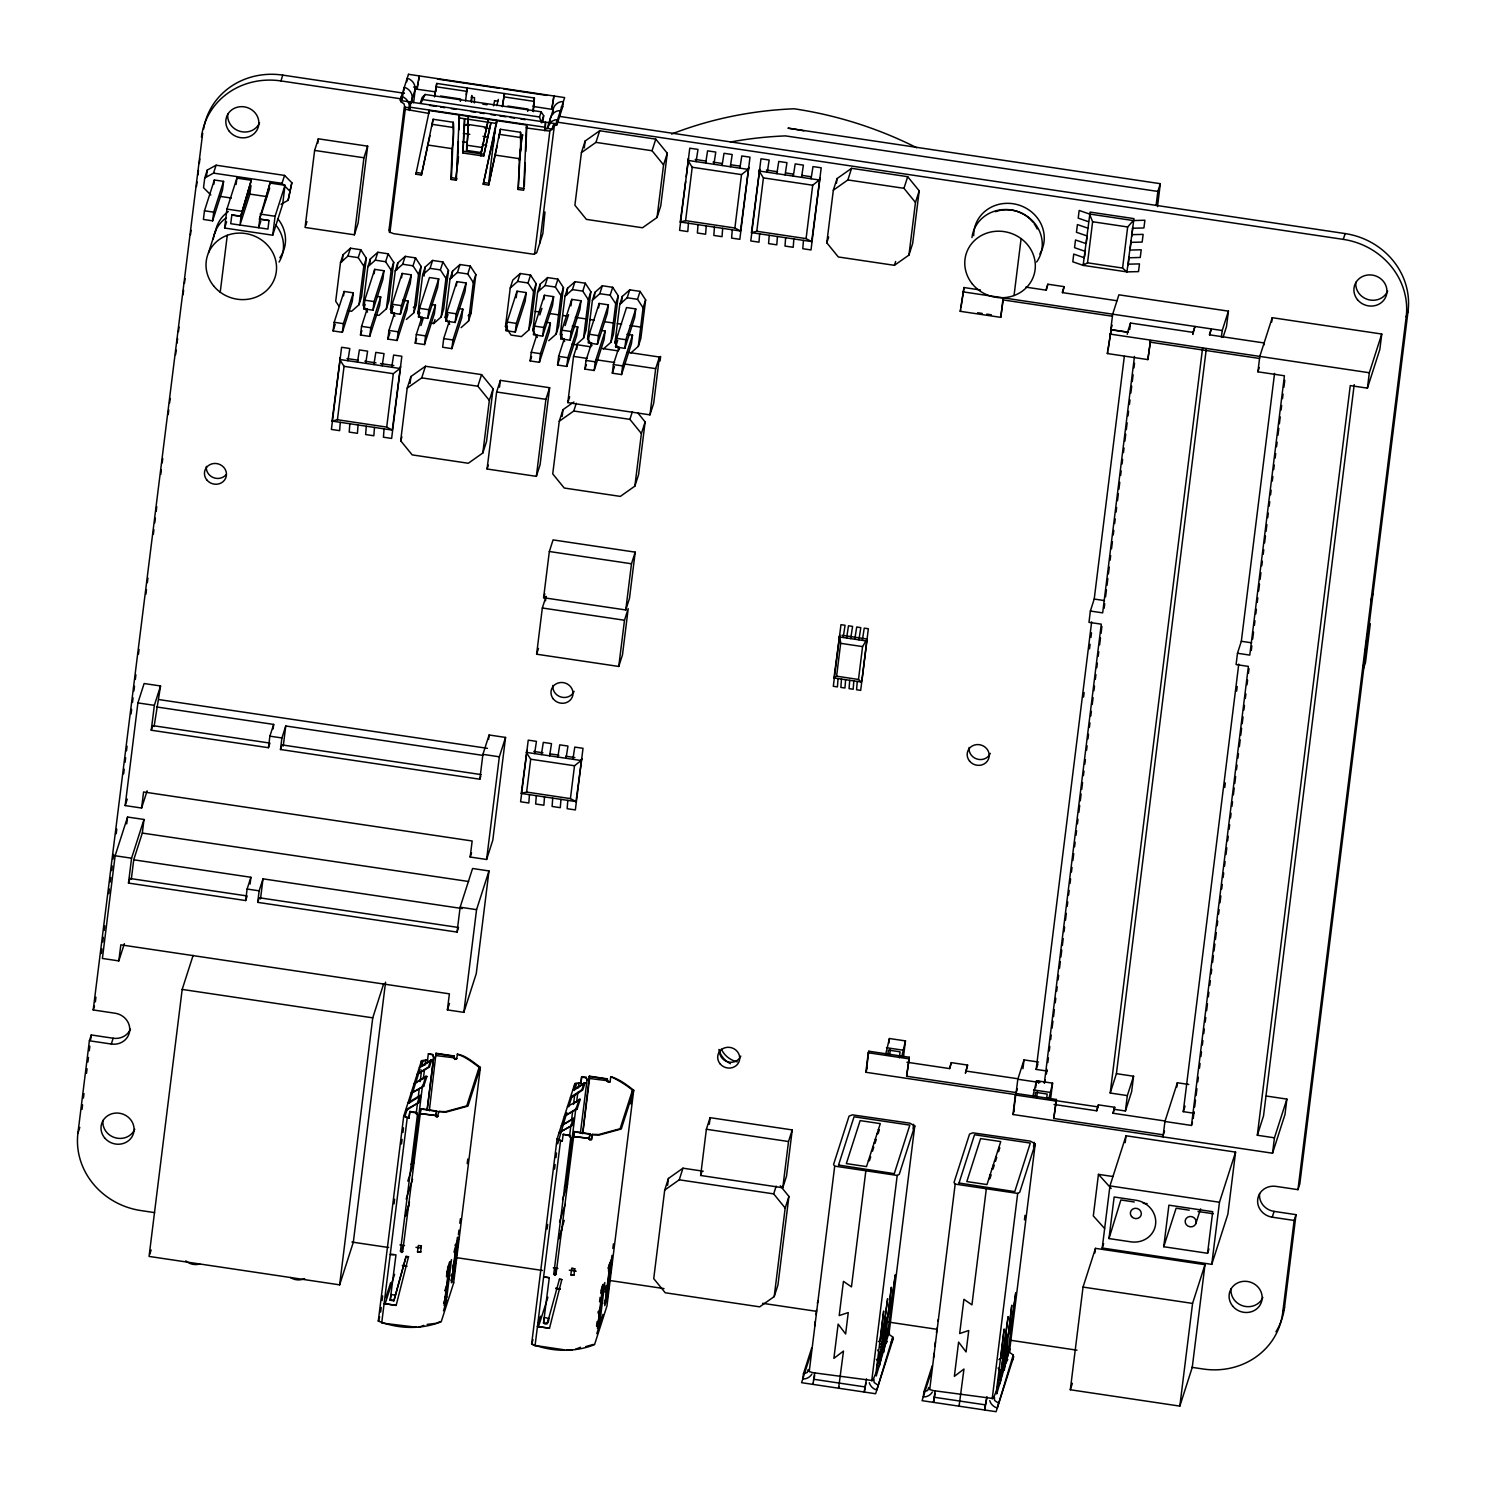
<?xml version="1.0" encoding="UTF-8"?>
<svg xmlns="http://www.w3.org/2000/svg" width="1486" height="1486" viewBox="0 0 1486 1486"><rect width="100%" height="100%" fill="white"/><g stroke="black" fill="none" stroke-linecap="round" stroke-linejoin="round"><path stroke-width="1.5" d="M481.241 152.594L488.151 120.422L481.241 152.594L466.567 150.402L466.734 145.201A13.95 1.3 -86 0 0 467.458 124.378L468.201 117.431L468.016 122.632A20.785 1.95 -86 0 1 467.533 140.687M450.89 179.434L451.447 177.688L456.852 178.506L456.295 180.252L450.89 179.434L452.153 148.656A14.377 1.319 -85.6 0 0 453.026 127.462L453.249 122.261L433.076 119.252L421.43 175.051L415.876 174.215L429.12 111.617L428.562 113.363L405.251 109.277L404.062 103.89L400.737 101.587L401.387 96.441L403.672 97.259A10.904 10.161 17.8 0 1 409.226 107.791L404.285 107.066L388.979 230.293M451.447 177.688L452.71 146.91A21.324 1.95 -85.6 0 0 453.249 122.261M428.562 113.363L428.878 110.484L526.546 125.047L523.648 190.282L518.168 189.465L519.45 158.686A14.377 1.319 -85.6 0 0 520.323 137.492L520.527 132.291L500.355 129.282L488.708 185.081L483.229 184.264L496.491 121.666M518.168 189.465L520.007 156.94A21.324 1.95 -85.6 0 0 520.527 132.291M456.295 180.252L459.304 115.016M457.428 164.649L458.375 141.542M458.858 129.988L459.434 116.131L458.877 117.877L496.343 123.468L496.658 120.589M490.956 123.134L483.656 156.086L462.926 153.002L464.356 118.694M462.926 153.002L464.821 119.233M465.582 101.011L467.05 87.953L466.344 94.64M471.062 101.772L471.805 95.457L471.526 102.33M474.331 102.887L474.536 97.686L471.248 97.203M524.298 186.233L525.264 163.126M525.747 151.591L526.806 126.18L526.23 127.926L548.668 130.991L551.938 129.728L553.888 123.672M532.935 111.06L534.403 98.002L436.735 83.439L434.525 96.367M533.4 111.617L534.403 98.002M434.618 96.887L436.735 83.439M502.398 106.751L504.516 93.544L502.305 106.323M347.91 360.708L349.804 348.504L341.594 347.278L331.397 429.435L339.625 430.661L340.275 422.321M349.86 423.751L349.21 432.092L357.42 433.318L358.07 424.977M366.28 426.203L365.63 434.544L373.84 435.769L374.491 427.429M384.075 428.86L383.425 437.2L391.635 438.426L401.833 356.269L393.623 355.043L391.728 367.246M534.57 753.569L536.465 741.365L528.236 740.139L520.602 801.771L528.812 802.997L529.462 794.657M536.316 795.679L535.666 804.019L543.876 805.226L544.526 796.905M552.736 798.131L552.086 806.452L560.296 807.678L560.965 799.357M567.801 800.378L567.15 808.7L575.361 809.926L583.014 748.312L574.785 747.087L572.89 759.29M696.098 161.621L697.993 149.417L689.764 148.191L679.585 230.349L687.795 231.575L688.445 223.234M698.03 224.665L697.38 233.005L705.59 234.231L706.24 225.891M714.469 227.117L713.819 235.438L722.029 236.664L722.679 228.342M732.264 229.773L731.614 238.094L739.824 239.32L750.003 157.163L741.793 155.956L739.898 168.159M767.278 172.227L769.172 160.024L760.962 158.798L750.783 240.955L758.993 242.181L759.643 233.859M769.228 235.29L768.578 243.611L776.788 244.837L777.438 236.515M785.648 237.723L784.998 246.063L793.208 247.289L793.858 238.949M803.443 240.379L802.793 248.719L811.022 249.945L821.201 167.788L812.991 166.562L811.096 178.766M843.175 637.494L845.07 625.29L840.965 624.677L833.312 686.291L837.417 686.904L838.067 678.563M841.503 679.083L840.853 687.405L844.958 688.018L845.608 679.696M849.713 680.309L849.063 688.631L853.168 689.244L853.818 680.922M857.236 681.424L856.586 689.764L860.691 690.377L868.344 628.745L864.239 628.132L862.326 640.355M493.222 146.297L494.262 135.932M520.471 151.405L521.419 141.746M521.326 142.433L519.338 160.599M544.972 211.978L542.854 233.599L536.613 252.954L533.344 254.217L393.641 233.655L389.202 231.983L390.131 226.671M410.155 108.775L410.582 101.624L409.597 110.521L409.096 108.181L415.3 88.974L435.472 91.872L436.03 90.126M545.325 128.948L545.529 122.168L544.768 130.694L545.325 128.948L547.071 128.762L553.238 109.555L533.14 106.435L533.697 104.689M433.076 119.252L431.924 126.199M500.355 129.282L498.794 138.328M814.644 1326.162L815.182 1321.556M816 1314.664L816.557 1310.058M811.858 1374.104A10.904 10.161 17.8 0 1 805.208 1378.804L802.811 1378.897L803.443 1373.77L807.195 1372.525L808.198 1369.535L809.238 1371.522L812.935 1372.674L872.728 1380.568L875.997 1372.785L883.687 1311.005L880.195 1340.539A14.377 12.928 16 0 0 878.449 1341.617M880.176 1353.43L877.204 1365.857L880.176 1353.43A14.358 13.727 20.3 0 1 877.613 1349.994M876.703 1369.256L879.619 1365.393L883.223 1347.078A13.95 12.52 15.9 0 1 880.604 1343.901M882.647 1352.056L886.901 1317.989L884.56 1325.326L880.009 1360.266M883.854 1352.186L891.321 1287.229L887.829 1316.745A14.377 12.928 16 0 0 886.083 1317.822M883.074 1340.223A21.324 19.188 16 0 0 884.839 1342.062L887.811 1329.654A14.358 13.727 20.3 0 1 885.247 1326.218M933.487 1357.944L934.025 1353.337M934.843 1346.427L935.4 1341.821M936.477 1332.626L937.016 1328.02M932.335 1392.066A10.904 10.161 17.8 0 1 925.685 1396.766L923.27 1396.877L923.92 1391.732L927.673 1390.487L928.676 1387.497L929.716 1389.503L933.412 1390.636L993.205 1398.53L996.474 1390.747L1004.164 1328.986L1000.672 1358.501A14.377 12.928 16 0 0 998.926 1359.579M997.18 1387.237L1000.097 1383.355L1003.7 1365.058A13.95 12.52 15.9 0 1 1002.27 1363.554M1003.106 1370.036L1007.378 1335.97L1005.019 1343.288L1000.487 1378.246M1004.332 1370.148L1011.799 1305.191L1008.307 1334.725A14.377 12.928 16 0 0 1006.561 1335.803M1003.552 1358.185A21.324 19.188 16 0 0 1005.316 1360.024L1008.288 1347.616A14.358 13.727 20.3 0 1 1005.725 1344.18M545.548 1277.161L549.281 1277.719L543.505 1323.134C550.061 1328.187 549.727 1309.407 547.238 1323.673M1083.573 697.083L1084.13 692.495M1089.517 648.88L1090.092 644.292M1090.947 637.401L1091.504 632.813M1224.743 787.506L1225.3 782.918M1236.631 691.101L1237.206 686.513M154.6 1212.613L140.836 1210.551A72.127 67.111 17.8 0 1 77.922 1133.186L89.383 1040.776L91.259 1034.962L113.159 1038.231A16.643 15.492 17.8 0 0 130.434 1029.185M89.383 1040.776L111.301 1044.026A16.643 15.492 17.8 0 0 129.635 1031.08A16.643 15.492 17.8 0 0 115.109 1013.229L93.209 1009.96L202.69 133.183M82.027 1109.355L82.584 1104.841M83.42 1098.08L83.978 1093.566M86.504 1073.282L87.061 1068.768M87.897 1062.007L88.454 1057.493M89.29 1050.732L89.847 1046.237M90.702 1039.476L91.259 1034.962M95.364 1001.843L95.921 997.236M101.364 953.473L101.921 948.867M102.775 941.957L103.351 937.369M104.206 930.459L104.782 925.852M108.775 893.606L109.351 889M110.205 882.09L110.781 877.483M111.636 870.573L112.212 865.966M113.066 859.057L113.642 854.45M116.205 833.72L116.781 829.114M123.635 773.835L124.211 769.228M125.065 762.318L125.641 757.711M126.496 750.801L127.053 746.195M131.065 713.949L131.622 709.342M132.495 702.432L133.053 697.826M133.907 690.916L134.483 686.309M135.337 679.399L135.913 674.793M138.477 654.063L139.052 649.456M145.907 594.196L146.482 589.589M147.337 582.679L147.913 578.073M153.337 534.31L153.912 529.703M154.767 522.793L155.343 518.187M156.197 511.277L156.754 506.67M160.767 474.424L161.324 469.817M162.197 462.908L162.754 458.301M168.197 414.538L168.754 409.932M169.608 403.022L170.184 398.415M175.608 354.652L176.184 350.064M177.038 343.155L177.614 338.548M178.469 331.638L179.044 327.031M183.038 294.785L183.614 290.179M184.468 283.269L185.044 278.662M190.468 234.899L191.044 230.293M196.468 186.53L197.025 181.924M197.898 175.014L198.455 170.407M199.31 163.497L199.886 158.891M131.307 879.378L133.721 859.8L142.322 833.07L143.993 819.473L127.573 817.04L115.128 855.75L102.404 958.451L118.824 960.903L124.36 943.684M147.133 790.831L141.597 808.031L125.177 805.579L137.901 702.897L144.123 683.523L160.544 685.975L154.08 726.505M281.058 204.232L288.117 200.313L291.85 182.704L284.55 175.422L216.083 165.206L207.26 170.091L204.734 178.004L203.526 187.7L210.826 194.982M206.554 175.905L207.26 170.091M126.719 823.876L127.573 817.04M204.474 210.789L203.396 219.445L212.628 220.82L222.51 190.022L223.587 181.366L214.356 179.992L204.474 210.789L213.705 212.164L223.587 181.366M213.817 184.32L214.356 179.992M118.824 960.903L120.83 944.836L449.385 993.837L447.397 1009.904L463.836 1012.356L476.263 973.627L488.987 870.945L472.567 868.493L460.14 907.203L457.056 932.093L257.71 902.355L259.14 890.82L263.003 878.839L462.332 908.578M128.483 883.074L129.951 878.486L247.14 895.965L245.673 900.553L128.483 883.074L131.567 858.202L143.993 819.473M212.628 220.82L213.705 212.164M141.597 808.031L143.585 791.964L472.158 840.983L470.17 857.032L486.609 859.484L492.813 840.129L505.556 737.428L489.117 734.994L482.913 754.349L479.829 779.221L280.483 749.501L281.913 737.966L285.758 725.985L482.801 755.371M151.256 730.22L152.724 725.614L269.913 743.093L268.446 747.699L151.256 730.22L154.34 705.348L160.544 685.975M268.947 220.578L259.456 219.166L270.043 183.057L285.015 185.286L282.674 204.214L272.718 235.197L224.609 228.027L226.949 209.099L236.906 178.116L251.283 180.27L240.695 216.38L231.797 215.043M220.225 292.203L227.284 235.271M236.107 184.431L236.906 178.116M240.695 216.38L251.283 180.27M241.085 216.25L240.008 224.906L249.889 194.109L250.967 185.453L241.085 216.25L231.853 214.876L230.72 223.699L267.944 229.067L269.003 220.411L259.771 219.036L258.694 227.692L260.83 221.098M270.043 183.057L264.768 202.653M272.718 235.197L275.077 216.269L285.015 185.286M193.124 955.349L182.184 989.416L149.064 1256.413L339.644 1284.851L353.315 1242.259L385.561 982.153M288.117 200.313L291.85 182.704M314.623 150.42L305.076 227.451L354.374 234.807L358.089 223.179L367.655 146.167L318.357 138.811L314.623 150.42L363.921 157.776L367.655 146.167M317.8 143.343L318.357 138.811M245.673 900.553L247.103 889.037L250.911 877.279L133.721 859.8M250.075 884.059L250.911 877.279M268.446 747.699L269.876 736.164L273.684 724.425L156.494 706.946M273.127 728.939L273.684 724.425M260.496 898.937L263.003 878.839M347.464 310.667L351.606 311.28L359.018 304.704L361.562 296.791L366.336 258.248L360.782 249.741L350.455 248.199L343.025 254.775L340.48 262.688L335.706 301.212L339.031 306.339M333.105 330.932L334.183 322.276L344.083 291.46L353.315 292.835L352.238 301.491L342.337 332.307L333.105 330.932L335.223 324.32M342.189 261.573L343.025 254.775M283.269 746.065L285.758 725.985M343.545 295.788L344.083 291.46M354.374 234.807L363.921 157.776M342.337 332.307L343.415 323.651L353.315 292.835M332.065 421.095L337.415 419.739L344.046 366.336L339.7 359.482L340.313 357.55L332.065 421.095L392.285 430.086L400.551 366.54L399.938 368.472L393.326 373.692L386.713 427.095L392.285 430.086M359.018 304.704L363.791 266.161L366.336 258.248M374.844 314.753L378.986 315.366L386.397 308.772L388.942 300.859L393.716 262.335L388.162 253.809L377.834 252.267L370.404 258.861L367.859 266.774L363.086 305.299L367.525 312.116M376.998 296.383L380.695 296.921L379.617 305.577L369.717 336.393L360.485 335.019L361.562 326.363L367.209 308.754M383.945 270.731L382.868 279.387L372.967 310.202L363.736 308.828L364.813 300.172L374.045 301.547L383.945 270.731L374.695 269.356L363.717 303.33M369.847 263.394L370.404 258.861M374.175 273.684L374.695 269.356M369.717 336.393L370.794 327.737L380.695 296.921M372.967 310.202L374.045 301.547M403.858 90.813L404.285 87.377L406.588 88.194A10.904 10.161 17.8 0 1 412.124 98.726L411.603 103.017M406.774 81.749L407.201 78.312L409.486 79.129A10.904 10.161 17.8 0 1 415.04 89.662M389.945 232.503L405.251 109.277M386.397 308.772L391.171 270.248L393.716 262.335M413.591 102.664L415.3 88.974M418.569 81.043L419.219 75.897L416.953 89.104L418.365 81.934M394.904 316.202L390.465 309.385L395.239 270.861L397.784 262.948L405.214 256.354L415.56 257.895L421.095 266.421L416.321 304.946L413.777 312.859L406.365 319.453M402.539 300.191L408.074 301.008L406.997 309.664L397.096 340.48L387.865 339.105L388.942 330.431L394.589 312.84M391.115 312.914L392.193 304.259L402.093 273.443L411.325 274.817L410.247 283.473L400.347 314.289L391.115 312.914L393.233 306.302M396.948 269.746L397.784 262.948M401.554 277.771L402.093 273.443M397.096 340.48L398.174 331.824L408.074 301.008M400.347 314.289L401.424 305.633L411.325 274.817M413.777 312.859L418.55 274.334L421.095 266.421M400.681 440.748L407.201 388.125L410.935 376.515L425.46 366.243L481.575 374.621L493.073 388.756L486.554 441.379L482.82 452.989L468.294 463.26L412.179 454.883L400.681 440.748L401.926 436.865M422.284 320.289L417.845 313.472L422.618 274.947L425.163 267.034L432.593 260.44L442.939 261.982L448.475 270.508L443.701 309.032L441.156 316.945L433.745 323.539L429.603 322.926M410.08 383.369L410.935 376.515M431.757 304.537L435.454 305.094L434.376 313.75L424.494 344.566L415.244 343.173L416.321 334.517L421.987 316.927M438.704 278.904L437.627 287.56L427.727 318.375L418.495 317.001L419.572 308.326L428.804 309.72L438.704 278.904L429.473 277.529L417.845 313.472M424.049 276.099L425.163 267.034M424.494 344.566L425.553 335.892L435.454 305.094M427.727 318.375L428.804 309.72M455.57 179.955L458.505 156.922M441.156 316.945L445.949 278.421L448.475 270.508M449.664 324.375L445.224 317.558L449.998 279.034L452.543 271.121L459.973 264.527L470.319 266.068L475.854 274.594L471.081 313.119L468.536 321.032L461.124 327.626M449.366 320.995L443.701 338.604L442.642 347.26L451.874 348.634L461.756 317.837L462.833 309.181L459.137 308.624M445.874 321.069L446.952 312.413L456.852 281.616L466.084 282.99L465.007 291.646L455.106 322.462L445.874 321.069L447.992 314.475M451.707 277.919L452.543 271.121M456.313 285.944L456.852 281.616M451.874 348.634L452.933 339.978L462.833 309.181M455.106 322.462L456.183 313.787L466.084 282.99M339.644 1284.851L372.745 1017.836L383.685 983.769M480.87 155.993L481.984 146.928M468.536 321.032L473.328 282.507L475.854 274.594M488.708 182.592L494.169 136.638M482.82 452.989L489.34 400.384L493.073 388.756M380.657 1312.082L381.215 1307.476M382.069 1300.566L382.645 1295.959M394.069 1203.846L394.644 1199.239M401.499 1143.979L402.074 1139.372M402.929 1132.462L403.486 1127.855M487.074 469L496.621 391.988L500.355 380.379L549.634 387.716L540.087 464.746L536.353 476.356L487.074 469L488.318 465.137M505.463 326.53L510.237 288.005L512.781 280.092L520.211 273.517L530.558 275.059L536.093 283.585L531.319 322.109L528.775 330.022L521.363 336.598L511.017 335.056L505.463 326.53L507.376 320.604M506.039 330.672L507.116 322.016L517.017 291.2L526.248 292.575L525.171 301.249L515.27 332.047L506.039 330.672L507.45 326.27M420.947 1065.295L421.522 1060.688L427.578 1060.28L421.522 1060.688L403.709 1116.172L408.929 1118.364L409.857 1111.454L416.582 1112.457L417.417 1114.983L400.44 1251.156L401.461 1252.401L402.669 1251.583M499.5 387.159L500.355 380.379M408.929 1118.364L409.857 1111.454M516.199 297.702L517.017 291.2M416.154 1113.831L417.585 1102.333L419.962 1095.461L420.947 1095.609L418.718 1102.575L406.978 1109.931L404.916 1116.339L409.059 1117.936M418.16 1097.727L419.312 1088.514M420.166 1081.604L421.597 1070.087M422.154 1065.481L422.73 1060.874L420.649 1067.357L419.442 1067.189L431.72 1059.908L429.417 1067.059L417.139 1074.341L428.544 1066.929L430.847 1059.778M515.27 332.047L516.348 323.391L526.248 292.575M401.814 1252.419L402.762 1245.509M412.662 1164.968L422.526 1085.43M423.361 1078.613L424.494 1069.53M425.052 1064.979L425.758 1060.001M542.817 122.502L543.672 115.685L541.183 111.803L425.089 94.472L422.098 97.556L420.389 102.887M427.429 1060.707L428.377 1053.797L432.816 1054.466L433.726 1057.066L427.169 1109.949M427.021 1110.432L433.726 1057.066M549.597 123.598C549.244 117.338 553.554 110.113 560.445 110.67L559.813 115.815M534.588 254.087L549.894 130.861M552.662 114.106L553.238 109.555M429.324 1110.822L436.011 1053.277L454.01 1055.97L454.679 1059.444L456.834 1058.552M539.734 243.277L554.519 124.322M528.775 330.022L533.567 291.497L536.093 283.585M556.897 124.88L557.547 119.734L555.132 119.846L551.287 121.536L547.201 128.372L552.142 129.115L553.145 126.124L556.897 124.88L562.73 106.751L563.361 101.605L560.946 101.717A10.904 10.161 17.8 0 0 553.033 110.243M417.51 1251.862L420.724 1251.899L417.51 1251.862L418.383 1245.472L421.448 1245.937M537.282 337.433L532.842 330.616L537.616 292.092L540.161 284.179L547.591 277.585L557.937 279.145L563.473 287.652L558.699 326.196L556.154 334.109L548.743 340.684M546.681 322.313L550.377 322.852L549.3 331.508L539.418 362.324L530.168 360.949L531.245 352.293L536.91 334.684M534.496 326.103L533.418 334.759L542.65 336.133L552.551 305.317L553.628 296.661L544.396 295.287L534.496 326.103L543.727 327.477L553.628 296.661M539.604 288.711L540.161 284.179M420.575 1252.327L421.318 1246.364M404.916 1116.339L403.709 1116.172L378.298 1321.11C398.489 1329.078 421.337 1329.673 441.212 1321.76L453.639 1283.05L480.387 1067.394C473.755 1062.583 465.378 1055.171 457.316 1054.261C465.415 1056.639 472.585 1062.416 479.161 1067.282L466.771 1105.863L445.447 1111.658L438.946 1111.491L437.144 1117.361L435.639 1116.265L436.717 1111.026L420.928 1108.667L419.851 1113.571L435.769 1115.503L419.851 1113.571M488.578 739.434L489.117 734.994M543.857 299.615L544.396 295.287M539.418 362.324L540.477 353.668L550.377 322.852M542.65 336.133L543.727 327.477M454.289 1058.181L456.666 1058.831L457.465 1053.834M463.836 1012.356L476.56 909.655L488.987 870.945M486.609 859.484L499.333 756.801L505.556 737.428M536.353 476.356L545.901 399.344L549.634 387.716M556.154 334.109L560.946 295.565L563.473 287.652M581.416 152.631L574.896 205.235L586.394 219.389L642.509 227.767L657.035 217.495L660.768 205.885L667.288 153.262L655.79 139.127L599.675 130.749L585.15 141.021L581.416 152.631L595.942 142.377L599.675 130.749M571.98 344.158L576.122 344.771L583.534 338.176L586.078 330.264L590.852 291.739L585.317 283.213L574.971 281.671L567.541 288.265L565.014 296.178L560.222 334.703L564.661 341.52M572.221 326.121L577.757 326.939L576.679 335.595L566.798 366.41L557.566 365.036L558.625 356.361L564.29 338.771M560.798 338.845L561.875 330.189L571.776 299.373L581.007 300.748L579.93 309.404L570.03 340.22L560.798 338.845L562.21 334.443M584.295 147.876L585.15 141.021M566.705 295.064L567.541 288.265M446.487 1276.753L447.026 1272.35M448.772 1268.115L444.128 1305.6L446.84 1297.129L451.503 1259.645L448.772 1268.115L447.565 1267.929M443.608 1303.296L445.651 1296.944L450.017 1261.67M570.958 305.875L571.776 299.373M458.617 1237.466L456.091 1245.324L451.447 1282.808L453.973 1274.951L458.617 1237.466L457.409 1237.281L452.766 1274.765L450.871 1280.672M455.552 1257.695L457.261 1243.931M458.394 1234.755L458.97 1230.167M459.824 1223.275L460.381 1218.687M467.217 1163.631L467.774 1159.043M478.585 1071.87L479.161 1067.282M573.893 401.963L562.99 409.653L559.256 421.262L552.736 473.885L564.234 488.021L620.349 496.398L634.875 486.126L638.609 474.517L645.128 421.913L637.94 413.071M566.798 366.41L567.856 357.754L577.757 326.939M570.03 340.22L571.107 331.564L581.007 300.748M562.135 416.507L562.99 409.653M618.752 666.452L624.491 620.238L628.207 608.628L622.485 654.843L618.752 666.452L536.613 654.212L542.334 607.997L546.068 596.369L545.529 600.771M543.616 597.725L549.337 551.51L553.071 539.901L635.209 552.142L629.488 598.356L625.755 609.966L543.616 597.725L544.86 593.843M627.463 352.256L659.413 357.03L653.691 403.245L649.958 414.854L567.819 402.613L573.54 356.399L577.274 344.771L590.964 346.814M526.694 752.696L521.252 793.431L576.011 801.604L581.732 758.584L581.1 760.516L574.506 765.754L570.42 798.614L576.011 801.604M576.717 349.173L577.274 344.771M521.252 793.431L526.62 792.075L530.688 759.216L526.341 752.362L526.973 750.411M583.534 338.176L588.326 299.652L590.852 291.739M592.041 345.606L587.602 338.789L592.394 300.265L594.92 292.352L602.35 285.758L612.696 287.3L618.25 295.825L613.458 334.35L610.932 342.263L603.502 348.857M601.44 330.468L605.136 331.025L604.059 339.681L594.177 370.497L584.945 369.104L586.004 360.448L591.669 342.857M589.255 334.257L588.177 342.913L597.428 344.306L607.31 313.49L608.387 304.834L599.155 303.46L589.255 334.257L598.486 335.65L608.387 304.834M594.363 296.884L594.92 292.352M598.617 307.788L599.155 303.46M594.177 370.497L595.236 361.822L605.136 331.025M597.428 344.306L598.486 335.65M610.932 342.263L615.706 303.738L618.25 295.825M619.421 349.693L614.981 342.876L619.773 304.351L622.3 296.438L629.73 289.844L640.076 291.386L645.63 299.912L640.837 338.436L638.311 346.349L630.881 352.944M626.981 334.276L632.516 335.112L631.439 343.768L621.557 374.565L612.325 373.19L613.384 364.534L619.049 346.925M615.575 347L616.634 338.344L626.535 307.546L635.767 308.921L634.689 317.577L624.807 348.374L615.575 347L617.693 340.405M621.464 303.237L622.3 296.438M621.557 374.565L622.634 365.909L632.516 335.112M624.807 348.374L625.866 339.718L635.767 308.921M638.311 346.349L643.085 307.825L645.63 299.912M657.035 217.495L663.555 164.89L667.288 153.262M634.875 486.126L641.395 433.522L645.128 421.913M547.108 1229.015L547.684 1224.408M554.538 1169.148L555.114 1164.541M555.968 1157.631L556.544 1153.025M557.677 1143.811L566.816 1112.531M625.755 609.966L631.494 563.77L635.209 552.142M649.958 414.854L655.679 368.639L659.413 357.03M580.357 1133.298L587.063 1079.932L586.153 1077.331L581.713 1076.681L580.896 1083.145L574.859 1083.573L557.046 1139.038L562.247 1141.229L563.194 1134.32L569.918 1135.323L570.754 1137.849L553.776 1274.022L554.798 1275.267L556.135 1274.208M660.063 361.005L660.638 356.399M685.678 181.273L680.235 222.008L740.474 230.999L748.74 167.435L748.108 169.385L741.514 174.605L734.883 228.008L740.474 230.999M686.235 176.704L688.501 158.463L687.869 160.395L692.216 167.249L685.603 220.652L680.235 222.008M574.005 1090.483L574.859 1083.573L580.896 1083.145M569.491 1136.716L570.921 1125.199M571.497 1120.593L572.63 1111.379M573.485 1104.469L574.636 1095.256M575.491 1088.346L576.066 1083.74L573.986 1090.222L572.779 1090.055L585.057 1082.774L582.753 1089.925L571.683 1097.392L568.692 1106.717L567.485 1106.531L580.209 1099.324L577.088 1109.039L564.364 1116.246L576.104 1108.89L579.206 1099.176M555.151 1275.285L556.098 1268.394M566.277 1185.568L575.862 1108.296M576.698 1101.479L577.831 1092.396M578.388 1087.845L579.094 1082.885M553.776 1274.022L555.987 1274.449L574.265 1131.533L590.053 1133.892L588.976 1139.13M580.766 1083.573L581.713 1076.681M582.642 1133.688L589.348 1076.161L607.347 1078.836C605.415 1083.851 611.285 1081.511 609.854 1082.124M582.791 1133.261L589.626 1078.037M570.847 1274.728L571.72 1268.357L574.785 1268.803L573.912 1275.192L570.847 1274.728L573.912 1275.192M589.106 1138.703L589.793 1140.133L591.354 1139.781L592.282 1134.357L598.784 1134.524L620.108 1128.747L632.497 1090.148C626.275 1084.966 617.73 1079.709 610.802 1076.7C619.328 1079.059 626.962 1085.003 633.723 1090.26L606.975 1305.915L594.549 1344.644C574.673 1352.539 551.826 1351.944 531.635 1343.976L557.046 1139.038L562.247 1141.229M591.521 1139.502L592.282 1134.357M610.114 1081.548L610.802 1076.7M596.536 1326.088L597.075 1321.667M599.545 1301.829L600.084 1297.408M602.109 1290.981L597.465 1328.465L600.177 1319.995L604.821 1282.511L602.109 1290.981L600.901 1290.795L602.945 1284.461M596.945 1326.162L598.969 1319.809L603.353 1284.536M605.489 1290.071L606.028 1285.65M609.427 1268.19L604.783 1305.674L607.31 1297.817L611.953 1260.332L609.427 1268.19L608.22 1268.022L609.966 1262.561M604.208 1303.538L606.102 1297.649L610.746 1260.165M606.882 1296.628L610.3 1269.1M611.433 1259.924L612.009 1255.336M612.864 1248.444L613.439 1243.856M630.788 1103.912L632.497 1090.148M751.433 232.633L756.783 231.277L763.414 177.874L759.067 171.001L759.699 169.07L751.433 232.633L811.672 241.605L819.919 178.06L819.306 179.992L812.693 185.23L806.081 238.614L811.672 241.605M703.212 1171.209L682.966 1168.182L668.44 1178.454L664.706 1190.063L653.729 1278.629L665.226 1292.764L759.68 1306.844L774.206 1296.591L777.94 1284.981L788.917 1196.416L780.299 1185.809M667.604 1185.271L668.44 1178.454M700.649 1175.482L706.37 1129.267L710.104 1117.658L792.242 1129.917L786.521 1176.113L782.788 1187.741L700.649 1175.482L701.894 1171.618M709.286 1124.252L710.104 1117.658M826.792 242.812L833.33 190.208L837.045 178.58L851.589 168.327L907.686 176.685L919.202 190.84L912.664 243.444L908.949 255.072L894.405 265.325L838.308 256.967L826.792 242.812L828.668 236.998M836.488 183.168L837.045 178.58M833.962 677.95L836.599 676.186L840.667 643.327L839.683 634.931L833.962 677.95L861.341 682.037L861.973 680.105L867.062 639.017L841.968 635.284M782.788 1187.741L788.509 1141.527L792.242 1129.917M774.206 1296.591L785.184 1208.044L788.917 1196.416M908.949 255.072L915.469 202.449L919.202 190.84M861.341 682.037L858.499 679.455L862.567 646.596L867.062 639.017M809.238 1371.522L834.705 1166.138L833.553 1164.522L849.063 1116.135L852.332 1114.853L909.915 1123.175L914.763 1125.924L889.297 1331.307L876.238 1375.962L875.997 1372.785M814.681 1372.934L812.953 1384.395L813.288 1383.094M1038.51 1062.044L1024.021 1059.889L1017.817 1079.245L1015.904 1094.643L865.855 1072.279L868.27 1052.757L868.771 1051.215L909.302 1057.252L906.627 1076.254L1016.164 1092.6L1017.39 1088.755M1003.403 298.352L1000.747 317.354L960.216 311.317L964.005 287.541L980.426 289.993M866.617 1068.675L868.771 1051.215M960.978 307.583L964.005 287.541M865.781 1171.358L851.459 1286.895L843.435 1281.341L839.2 1315.574L848.265 1312.565L845.627 1333.964L838.141 1324.119L833.887 1358.353L843.491 1351.071L838.606 1388.221L838.921 1386.921M885.619 1054.596L889.427 1038.51L905.457 1040.906L903.488 1056.806M888.851 1043.116L889.427 1038.51M887.904 1054.224L888.405 1050.082L900.07 1051.828L899.327 1057.753M889.557 1055.413L890.337 1049.19M901.668 1056.899L905.457 1040.906M866.505 1378.822L864.239 1392.029L865.929 1383.057M906.627 1076.254L909.302 1057.252M1000.747 317.354L1002.901 299.893L1112.438 316.239M871.725 1380.847L897.21 1175.445L899.253 1174.33L914.763 1125.924M889.222 1331.53L889.445 1334.725L892.77 1337.01L876.833 1389.93L874.53 1389.131A10.904 10.161 17.8 0 1 869.273 1382.667M1014.046 295.547L1021.105 238.614M913.036 1128.877L913.611 1124.308M892.77 1337.01L892.139 1342.155L891.154 1341.969M967.609 1065.072L965.454 1073.041L967.609 1065.072L951.3 1062.639L949.777 1068.638M1062.62 292.649L1064.143 286.649L1047.834 284.216L1046.311 290.216M929.716 1389.503L955.182 1184.101L954.031 1182.503L969.541 1134.097L972.81 1132.834L1030.392 1141.137L1035.24 1143.886L1009.774 1349.288L996.716 1393.924L996.474 1390.747M935.14 1390.896L933.431 1402.357L935.121 1393.385M1127.893 264.192L1139.465 263.895L1138.517 271.604L1126.945 271.901L1122.58 268.056L1087.529 262.818L1083.127 265.362L1090.111 212.089L1133.929 218.609L1126.945 271.901L1083.127 265.362L1072.799 261.796L1073.746 254.087L1084.093 257.672M1084.576 256.725L1085.412 250.038M1086.247 243.332L1087.065 236.645M1087.529 262.818L1092.619 221.748L1089.498 214.021L1079.17 210.455L1078.204 218.145L1088.551 221.73M986.258 1189.339L971.937 1304.857L963.912 1299.303L959.677 1333.536L968.742 1330.527L966.086 1351.926L958.6 1342.099L954.365 1376.333L963.968 1369.052L959.083 1406.183L959.399 1404.902M1266.351 1096.036L1286.876 1099.101L1284.981 1114.5L1272.536 1153.21L1012.969 1114.5L1015.384 1094.996L1015.885 1093.436L1056.416 1099.491L1053.76 1118.494L1163.278 1134.821L1164.504 1130.995M1147.861 359.593L1150.517 340.573L1147.861 359.593L1107.33 353.538L1111.119 329.781L1127.558 332.214L1130.493 323.038L1193.054 332.362L1194.948 326.456L1192.794 334.424L1193.054 332.362M1013.731 1110.896L1015.625 1095.628M1108.11 349.804L1111.119 329.781M1128.468 332.232L1110.766 329.576L1112.68 314.178L1118.902 294.822L1228.42 311.15L1226.507 326.567L1223.052 337.322M1022.944 1068.694L1024.021 1059.889M1122.58 268.056L1127.67 226.968L1133.298 220.56L1144.889 220.244L1143.923 227.952L1132.351 228.25M985.348 1404.864L984.716 1410.01L986.983 1396.803L985.348 1404.864L934.081 1397.23M1128.115 265.492L1129.23 256.576M1130.047 249.871L1131.162 240.936M1131.719 236.478L1132.815 227.544M992.202 1398.809L1017.687 1193.425L1019.73 1192.292L1035.24 1143.886M1124.326 356.361L1094.216 599.044L1090.371 611.043L1088.978 622.337L1101.275 624.157L1044.342 1083.201L1045.327 1080.136M1032.733 1096.835L1036.541 1080.749L1052.571 1083.145L1050.602 1099.046M1047.11 1071.053L1036.151 1069.418L1091.653 621.854M1127.298 334.276L1127.558 332.214M1035.686 1087.659L1036.541 1080.749M1129.676 329.688L1130.493 323.038M1035.018 1096.464L1035.519 1092.303L1047.184 1094.049L1046.701 1098.005M1009.7 1349.511L1009.923 1352.687L1013.248 1354.991L997.292 1407.911L995.007 1407.093A10.904 10.161 17.8 0 1 989.75 1400.629M1036.671 1097.634L1037.451 1091.411M1038.473 1083.127L1038.733 1081.084M1024.448 1219.876L1025.024 1215.307M1033.513 1146.858L1034.089 1142.288M1134.468 356.436L1102.668 612.864L1090.371 611.043M1046.404 1074.006L1046.961 1069.418M1047.816 1062.527L1048.392 1057.939M1049.246 1051.066L1049.803 1046.46M1050.658 1039.587L1051.234 1034.999M1052.088 1028.108L1052.942 1021.216M1053.518 1016.628L1054.373 1009.737M1055.227 1002.864L1055.784 998.276M1056.639 991.385L1057.215 986.797M1058.069 979.906L1058.626 975.318M1059.481 968.426L1060.335 961.553M1060.911 956.947L1061.766 950.074M1062.341 945.486L1063.196 938.595M1064.05 931.703L1064.608 927.115M1065.462 920.224L1066.316 913.351M1067.171 906.46L1067.747 901.872M1068.601 894.981L1069.158 890.393M1070.013 883.501L1070.589 878.913M1071.443 872.041L1072.019 867.434M1072.873 860.561L1073.728 853.67M1074.582 846.779L1075.14 842.19M1075.994 835.318L1076.57 830.711M1077.424 823.838L1077.982 819.25M1078.836 812.359L1079.69 805.468M1080.266 800.88L1081.121 793.988M1081.697 789.4L1082.551 782.528M1083.405 775.636L1083.963 771.048M1084.817 764.157L1085.393 759.569M1086.526 750.393L1087.102 745.805M1087.956 738.913L1088.514 734.325M1089.368 727.434L1089.944 722.846M1090.798 715.955L1091.374 711.367M1092.229 704.475L1093.083 697.603M1093.919 690.711L1094.495 686.123M1095.349 679.232L1095.925 674.644M1096.779 667.753L1097.337 663.165M1098.191 656.292L1098.767 651.685M1099.621 644.813L1100.476 637.921M1101.052 633.333L1101.906 626.442M1104.154 608.257L1104.711 603.688M1105.565 596.815L1106.42 589.942M1106.996 585.373L1107.85 578.5M1108.407 573.912L1109.262 567.058M1110.116 560.185L1110.674 555.597M1111.528 548.743L1112.382 541.87M1113.237 534.997L1113.813 530.409M1114.649 523.555L1115.224 518.967M1116.079 512.094L1116.636 507.525M1117.491 500.652L1118.345 493.779M1118.921 489.21L1119.775 482.337M1120.611 475.464L1121.187 470.895M1122.041 464.022L1122.599 459.434M1123.453 452.58L1124.029 447.992M1124.883 441.119L1125.738 434.265M1126.295 429.677L1127.15 422.804M1128.004 415.931L1128.561 411.362M1129.416 404.489L1129.992 399.92M1130.846 393.047L1131.7 386.174M1132.258 381.605L1133.112 374.732M1133.967 367.859L1134.524 363.271M1013.248 1354.991L1012.616 1360.117L1011.632 1359.931M1156.145 205.179L1157.854 191.434L1160.325 183.688L787.951 128.149A377.425 351.16 17.8 0 1 803.852 130.842M1157.501 206.591L1160.325 183.688M1048.782 1099.138L1052.571 1083.145M1053.76 1118.494L1056.416 1099.491M1113.2 1113.293L1114.723 1107.293L1098.414 1104.86L1096.891 1110.859M1070.31 1389.763L1083.034 1287.08L1095.479 1248.351L1204.997 1264.679L1192.255 1367.38L1179.828 1406.109L1070.31 1389.763L1072.372 1383.317M1112.828 1176.503L1098.451 1174.367L1093.306 1215.938L1104.581 1228.439M1110.209 1093.027L1116.413 1073.672L1133.558 1076.217L1127.335 1095.591L1110.209 1093.027L1202.601 347.965M1116.413 1073.672L1206.242 349.303M1094.903 1252.921L1095.479 1248.351M1102.24 1248.017L1109.949 1185.902L1126.035 1135.768L1235.572 1152.096L1227.863 1214.211L1211.759 1264.363L1102.24 1248.017L1103.634 1243.671M1108.983 1238.562L1114.147 1196.992L1136.01 1200.242A22.457 20.897 17.8 0 1 1155.588 1224.353A22.457 20.897 17.8 0 1 1130.846 1241.832L1108.983 1238.562L1120.871 1199.964L1134.282 1201.97M1114.017 1109.28L1125.422 1110.989L1127.335 1095.591M1221.399 337.118L1222.216 330.524L1228.42 311.15M1125.181 1142.66L1126.035 1135.768M1133.558 1076.217L1131.645 1091.634L1125.422 1110.989M1163.018 1136.883L1164.931 1121.484L1177.358 1082.755L1188.763 1084.464M1164.931 1121.484L1191.456 1125.441L1248.389 666.397L1236.092 664.558L1237.485 653.264L1249.782 655.103L1284.424 375.772L1257.899 371.816L1259.794 356.417L1272.239 317.688L1381.757 334.034L1379.844 349.433L1367.417 388.143L1350.272 385.598L1257.323 1135.248L1274.449 1137.812L1286.876 1099.101M1263.862 345.031L1264.122 342.969L1209.363 334.796L1211.257 328.889L1209.734 334.889M1176.819 1087.158L1177.358 1082.755M1271.682 322.091L1272.239 317.688M1163.742 1246.735L1168.906 1205.165L1212.725 1211.684L1207.561 1253.274L1163.742 1246.735L1176.113 1208.211L1189.264 1210.18M1237.485 653.264L1241.33 641.283L1274.561 373.395M1194.224 1113.293L1183.265 1111.658L1238.767 664.093M1193.221 1118.531L1194.075 1111.658M1194.651 1107.051L1195.506 1100.179M1196.081 1095.591L1196.936 1088.699M1197.79 1081.808L1198.348 1077.22M1199.499 1068.044L1200.056 1063.456M1200.911 1056.565L1201.487 1051.977M1202.341 1045.085L1202.898 1040.497M1203.753 1033.606L1204.329 1029.018M1205.183 1022.145L1205.759 1017.538M1206.613 1010.666L1207.468 1003.774M1208.322 996.883L1208.88 992.295M1209.734 985.404L1210.31 980.816M1211.164 973.943L1211.722 969.355M1212.576 962.464L1213.43 955.572M1214.006 950.984L1214.861 944.093M1215.437 939.505L1216.291 932.632M1217.145 925.741L1217.703 921.153M1218.557 914.261L1219.133 909.673M1219.987 902.782L1220.842 895.891M1221.696 889.018L1222.254 884.43M1223.108 877.539L1223.684 872.951M1224.538 866.059L1225.114 861.471M1225.969 854.58L1226.804 847.707M1227.659 840.816L1228.235 836.228M1229.089 829.337L1229.665 824.749M1230.519 817.857L1231.077 813.269M1231.931 806.378L1232.507 801.79M1233.361 794.917L1234.216 788.026M1234.792 783.438L1235.628 776.546M1236.482 769.655L1237.058 765.067M1237.912 758.194L1238.488 753.606M1239.343 746.715L1240.197 739.824M1240.754 735.236L1241.609 728.344M1242.185 723.756L1243.039 716.865M1243.893 709.992L1244.469 705.404M1245.305 698.513L1245.881 693.925M1247.014 684.749L1247.59 680.142M1248.444 673.269L1249.02 668.681M1251.268 650.496L1251.844 645.908M1252.679 639.054L1253.534 632.182M1254.388 625.309L1254.964 620.721M1255.819 613.867L1256.376 609.279M1257.23 602.406L1257.806 597.836M1258.642 590.964L1259.496 584.091M1260.072 579.521L1260.927 572.649M1261.781 565.776L1262.338 561.206M1263.193 554.334L1263.769 549.746M1264.605 542.892L1265.459 536.019M1266.035 531.431L1266.889 524.558M1267.744 517.704L1268.301 513.116M1269.155 506.243L1269.731 501.674M1270.567 494.801L1271.143 490.231M1272.276 481.074L1272.852 476.486M1273.706 469.613L1274.264 465.044M1275.118 458.171L1275.694 453.583M1276.53 446.729L1277.106 442.141M1277.96 435.268L1278.814 428.414M1279.372 423.826L1280.226 416.953M1281.081 410.08L1281.656 405.511M1282.492 398.638L1283.068 394.069M1283.923 387.196L1284.777 380.323M1179.828 1406.109L1192.571 1303.408L1204.997 1264.679M1211.759 1264.363L1219.467 1202.248L1235.572 1152.096M1354.21 384.633L1263.527 1115.893L1257.323 1135.248M1272.536 1153.21L1274.449 1137.812M1367.417 388.143L1369.33 372.745L1381.757 334.034M1191.735 1367.306L1203.214 1369.015A72.127 67.111 17.8 0 0 1282.678 1312.881L1294.139 1220.452L1296.015 1214.656L1274.096 1211.387A16.643 15.492 17.8 0 1 1259.589 1193.537M1294.139 1220.452L1272.239 1217.183A16.643 15.492 17.8 0 1 1257.713 1199.332A16.643 15.492 17.8 0 1 1276.065 1186.385L1297.965 1189.654L1406.202 316.759L1408.078 310.945A72.127 67.111 17.8 0 0 1345.164 233.581L560.426 116.54M1363.275 667.901L1364.389 658.837M1364.947 654.304L1365.801 647.506M1366.358 642.974L1367.473 633.909M1282.678 1312.881L1284.554 1307.067L1296.015 1214.656M1408.078 310.945L1299.823 1183.84L1297.965 1189.654M879.378 1362.216L887.644 1298.653L882.963 1331.902L880.195 1340.539M887.811 1329.654L884.839 1342.062M887.829 1316.745L890.597 1308.107L895.278 1274.839L887.068 1338.254M1000.654 1371.411L997.682 1383.819L1000.654 1371.411A14.358 13.727 20.3 0 1 998.09 1367.974M999.855 1380.178L1008.121 1316.633L1003.44 1349.864L1000.672 1358.501M1008.288 1347.616L1005.316 1360.024M1008.307 1334.725L1011.074 1326.069L1015.755 1292.82L1007.545 1356.216M521.289 142.192L521.512 141.04M552.216 107.456L553.925 95.996L551.659 109.202L553.312 107.624M494.151 136.192L494.374 135.207M521.4 141.3L521.623 140.316M396.149 1305.395L384.112 1303.593L396.149 1305.395L408.52 1256.71L406.105 1256.357L393.901 1300.807L390.186 1300.25L395.963 1254.834L390.205 1254.425L394.087 1254.555M390.186 1300.25L391.097 1294.547L395.48 1295.198M543.505 1323.134L544.433 1317.413L548.668 1318.528L559.442 1279.223L561.838 1279.576L549.486 1328.261L537.449 1326.459L549.486 1328.261M494.281 135.3L494.857 131.882M521.53 140.408L521.809 138.625M357.494 362.138L359.389 349.934L367.599 351.16L365.705 363.364M373.915 364.59L375.809 352.386L384.038 353.612L382.143 365.816M541.406 754.591L543.3 742.387L551.51 743.613L549.616 755.817M557.844 757.043L559.739 744.839L567.949 746.065L566.055 758.269M705.683 163.051L707.577 150.848L715.788 152.074L713.893 164.277M722.103 165.503L723.998 153.299L732.208 154.525L730.313 166.729M776.862 173.658L778.757 161.454L786.967 162.68L785.072 174.884M793.301 176.11L795.196 163.906L803.406 165.132L801.511 177.336M846.593 637.996L848.487 625.792L852.592 626.405L850.698 638.609M854.803 639.221L856.698 627.018L860.803 627.631L858.908 639.834M494.485 134.483L495.377 129.505L494.949 131.864M813.975 1379.621L814.644 1375.423M521.846 138.885L521.957 137.789M521.957 138.198L522.255 136.266M522.088 137.566L522.626 134.613L522.31 136.452M421.43 175.051L429.974 135.635M488.708 185.081L497.253 145.665M435.639 1115.93L436.717 1111.026M573.187 1136.456L589.106 1138.369L573.187 1136.456L574.265 1131.533M588.976 1138.796L590.053 1133.892M420.928 1108.667L402.669 1251.769M494.689 100.621L493.501 105.84M483.656 156.086L490.882 122.651M496.807 105.617L498.33 99.413M483.229 184.264L496.918 121.722M446.673 1274.282L448.233 1265.905M446.71 1274.821L449.366 1262.338M453.973 1252.178L456.759 1241.925M601.106 1293.061L602.22 1288.956M601.143 1293.6L602.703 1285.204M608.294 1268.803L609.409 1264.642M608.424 1270.939L610.635 1262.747M406.105 1256.357L393.901 1300.807M454.289 1057.846L436.16 1055.599L436.011 1053.277M454.14 1058.273L454.01 1055.97M607.625 1080.731L589.496 1078.465L589.348 1076.161M607.477 1081.139L607.347 1078.836M883.018 1350.904L883.631 1348.954M1003.496 1368.866L1004.109 1366.934M204.734 178.004L213.538 173.119L216.083 165.206M208.486 252.787L215.433 231.11M224.609 228.027L226.596 221.823M201.446 137.065A72.127 67.111 17.8 0 1 280.928 80.931L282.786 75.117L404.396 93.265M259.456 219.166L262.112 210.919M261.889 212.442L269.672 188.239M289.306 190.617L282.006 183.335L284.55 175.422M305.707 225.519L306.952 221.637M125.177 805.579L127.239 799.134M93.209 1009.96L94.454 1006.096M340.48 262.688L347.91 256.112L350.455 248.199M400.737 101.587L403.653 92.522M363.791 266.161L358.256 257.654L360.782 249.741M77.922 1133.186L79.798 1127.391M111.301 1044.026L113.159 1038.231M421.021 102.998L425.089 94.472M367.859 266.774L375.289 260.18L377.834 252.267M363.736 308.828L365.147 304.426M360.485 335.019L361.897 330.616M391.171 270.248L385.636 261.722L388.162 253.809M415.876 174.215L416.433 172.469L421.987 173.305M395.239 270.861L402.669 264.267L405.214 256.354M390.465 309.385L391.728 305.429M387.865 339.105L389.982 332.493M418.55 274.334L413.015 265.808L415.56 257.895M468.016 122.632L467.458 124.378L486.535 127.22L487.092 125.493M422.618 274.947L430.048 268.353L432.593 260.44M418.495 317.001L419.906 312.599M280.483 749.501L281.969 744.895L481.297 774.615M415.244 343.173L416.674 338.771M420.909 325.583L423.027 318.97M445.949 278.421L440.395 269.895L442.939 261.982M433.745 323.539L435.008 319.583M407.201 388.125L421.727 377.871L425.46 366.243M449.998 279.034L457.428 272.44L459.973 264.527M445.224 317.558L446.506 313.602M257.71 902.355L259.196 897.748L458.524 927.487L457.056 932.093M149.752 1254.295L151.126 1250.023M473.328 282.507L467.774 273.981L470.319 266.068M543.672 115.685L541.387 122.799L539.511 116.985L541.183 111.803M489.34 400.384L477.842 386.23L481.575 374.621M510.237 288.005L517.667 281.43L520.211 273.517M533.567 291.497L528.013 282.972L530.558 275.059M537.616 292.092L545.046 285.516L547.591 277.585M532.842 330.616L534.124 326.66M539.789 314.958L541.907 308.345M530.168 360.949L531.598 356.547M560.946 295.565L555.392 287.058L557.937 279.145M565.014 296.178L572.426 289.584L574.971 281.671M565.051 325.638L568.581 314.623M557.566 365.036L559.683 358.423M588.326 299.652L582.772 291.126L585.317 283.213M592.394 300.265L599.805 293.671L602.35 285.758M587.602 338.789L589.515 332.864M567.819 402.613L569.677 396.799M663.555 164.89L652.057 150.736L655.79 139.127M584.945 369.104L586.357 364.702M615.706 303.738L610.152 295.212L612.696 287.3M559.256 421.262L573.782 411.009L576.271 403.263M619.773 304.351L627.185 297.757L629.73 289.844M614.981 342.876L617.526 334.963M479.829 779.221L480.814 776.156M612.325 373.19L614.442 366.596M643.085 307.825L637.531 299.299L640.076 291.386M470.17 857.032L471.545 852.741M536.613 654.212L538.471 648.398M419.962 1095.461L408.018 1102.779L409.226 1102.965L420.074 1069.158M641.395 433.522L629.897 419.368L632.386 411.622M407.257 1117.658L381.698 1323.042L416.749 1327.277M428.377 1053.797L432.667 1054.893L433.596 1057.475M422.767 1086.006L425.888 1076.31L426.872 1076.458L423.751 1086.155L411.028 1093.362L423.751 1086.155M447.397 1009.904L449.478 1003.44M417.417 1114.983L416.582 1112.457M407.796 1181.11L414.167 1161.179L411.065 1164.225M406.198 1199.091L412.551 1179.308M409.486 1201.877L405.567 1215.957L409.096 1204.96M438.946 1111.491L446.06 1112.122L467.96 1106.104L480.387 1067.394M400.44 1251.156L402.446 1251.788M379.673 1316.837L378.298 1321.11L379.506 1321.295M385.84 1297.649L390.632 1282.715M384.985 1304.225L394.57 1274.356M408.52 1256.71L405.975 1256.784M444.964 1290.461L446.357 1286.152M448.419 1279.706L449.812 1275.397M452.561 1266.796L453.954 1262.487M445.02 1297.705L446.153 1294.139L445.28 1290.517M452.543 1267.855L453.434 1271.496L451.54 1275.192M443.478 1310.801L446.914 1300.083M833.33 190.208L847.856 179.936L851.589 168.327M560.575 1140.524L535.034 1345.907L531.635 1343.976L533.01 1339.703M563.194 1134.32L569.77 1135.75L570.754 1137.849M571.683 1097.392L570.475 1097.207L581.88 1089.795L584.184 1082.644M587.063 1079.932L586.153 1077.331M571.051 1125.292L573.299 1118.326L574.283 1118.475L572.036 1125.441L559.107 1132.629L572.036 1125.441M562.544 1199.592L567.503 1184.045L564.401 1187.091M559.535 1221.956L565.182 1204.384M543.672 1276.883L549.281 1277.719M564.234 1220.359L558.903 1238.822L561.727 1230.036M538.489 1322.651L540.533 1316.243M538.322 1327.091L547.907 1297.222M915.469 202.449L903.971 188.313L907.686 176.685M559.442 1279.223L561.838 1279.576M571.72 1268.357L574.785 1268.803M894.405 265.325L895.649 261.462M633.723 1090.26L621.278 1128.988L599.397 1134.988L592.152 1134.784M598.301 1313.327L599.675 1309.017M601.068 1304.727L602.443 1300.417M605.211 1291.817L607.272 1285.371M598.356 1320.571L599.49 1317.005L598.152 1311.562M605.619 1297.928L606.771 1294.362L605.434 1288.919M596.796 1333.666L603 1314.386M664.706 1190.063L679.251 1179.81L682.966 1168.182M960.216 311.317L960.718 309.757M1047.834 284.216L1045.94 290.141L1025.823 287.132M1064.143 286.649L1062.23 292.575L1117.008 300.748M785.184 1208.044L773.686 1193.89L776.175 1186.144M1083.127 265.362L1083.758 263.431M865.855 1072.279L867.23 1068.007M1110.766 329.576L1112.16 325.285M1107.33 353.538L1107.832 351.996M817.356 1303.148L817.987 1301.216M868.437 1160.603L866.505 1166.603L846.351 1163.594L860.134 1120.611L880.288 1123.62L868.437 1160.603L869.421 1160.752L870.666 1156.87L869.663 1156.721M803.443 1373.77L811.765 1347.783M810.427 1355.083L801.586 1382.686L875.607 1393.738L893.29 1338.514M951.3 1062.639L949.405 1068.564L906.924 1062.23M884.486 1327.407L886.158 1322.224L883.798 1332.701M881.068 1353.82L883.223 1347.078L879.935 1346.595M937.833 1321.128L938.465 1319.178M988.914 1178.565L986.983 1184.565L966.829 1181.574L980.593 1138.592L1000.747 1141.582L988.914 1178.565L989.899 1178.714L991.143 1174.85L990.14 1174.702M923.92 1391.732L932.242 1365.764M1012.969 1114.5L1014.344 1110.246M930.905 1373.064L922.063 1400.666L996.084 1411.7L1013.768 1356.495M1257.899 371.816L1259.274 367.506M1036.151 1069.418L1037.934 1063.902M1406.202 316.759A72.127 67.111 17.8 0 0 1343.288 239.376L1345.164 233.581M1004.963 1345.387L1006.635 1340.186L1004.276 1350.663M1003.7 1365.058L1001.545 1371.801A13.931 13.318 20.3 0 1 1000.134 1370.222M1003.496 1367.566L1007.768 1359.393M1098.414 1104.86L1096.519 1110.785L1054.038 1104.451M1114.723 1107.293L1112.828 1113.218L1165.303 1121.038M1183.265 1111.658L1185.048 1106.123M1191.456 1125.441L1192.459 1122.357M1370.779 600.623L1372.897 594.01M1367.77 631.643L1370.296 623.73L1365.523 662.254L1363.628 668.18M1195.784 1223.777A5.554 5.164 17.8 0 0 1189.859 1216.495A5.554 5.164 17.8 0 0 1186.33 1224.724A5.554 5.164 17.8 0 0 1195.784 1223.777L1200.577 1208.88M1207.561 1253.274L1208.935 1248.983M1272.239 1217.183L1274.096 1211.387M438.314 1116.209L435.769 1115.837M884.393 1345.294L887.309 1341.431M591.484 1139.353L589.199 1139.019M413.349 307.583L416.321 304.946M468.109 315.756L471.081 313.119M440.023 1321.518L436.921 1323.19L427.132 1324.416M593.36 1344.403L585.725 1346.632M422.488 1066.112L431.72 1059.908M573.986 1090.222L585.057 1082.774M426.872 1076.458L414.148 1083.665L425.888 1076.31M574.45 1103.021L580.209 1099.324M423.751 1325.382L418.699 1327.314M575.305 1349.381L580.469 1347.282M409.226 1102.965L420.947 1095.609M574.283 1118.475L561.337 1125.645L573.299 1118.326M409.727 107.141L544.99 127.239M609.762 1081.919L607.625 1081.046M561.299 106.973L562.73 106.751M897.21 1175.445L834.705 1166.138M1017.687 1193.425L955.182 1184.101M1131.552 234.677L1143.124 234.379L1142.177 242.069L1130.605 242.367M1129.639 250.075L1141.211 249.778L1140.264 257.468L1128.691 257.784M566.166 1350.105L572.036 1350.18M413.591 87.042L417.51 87.358M158.872 699.572L487.464 748.331M142.322 833.07L468.629 881.495M437.46 79.074L499.073 88.268M503.643 88.956L546.978 95.42M1157.854 191.434L785.462 135.895A373.562 347.575 17.8 0 0 730.406 142.024M436.475 86.82L466.79 91.333M504.256 96.924L534.143 101.382M494.485 100.677L497.773 101.159M440.469 96.014L460.623 99.023A21.454 1.95 -85.6 0 0 460.344 101.308M507.822 106.063L527.994 109.072A21.454 1.95 -85.6 0 0 527.697 111.357M482.801 104.15L487.036 104.782M423.417 99.673L539.511 116.985M280.928 80.931L402.539 99.06M556.266 122.001L1343.288 239.376M429.677 105.413L436.197 106.379M440.543 107.029L444.89 107.679M451.41 108.664L455.756 109.314M471.099 111.599L475.483 112.249M479.885 112.899L484.269 113.549M490.863 114.533L495.265 115.202M499.593 115.834L506.002 116.8M510.274 117.431L514.528 118.063M520.936 119.029L525.208 119.66M1089.498 214.021L1133.298 220.56M595.942 142.377L652.057 150.736M847.856 179.936L903.971 188.313M464.709 124.935L469.093 125.586M484.417 127.87L488.801 128.52M695.188 159.448L706.352 161.12M713.039 162.123L721.973 163.441M730.889 164.779L739.805 166.116M766.386 170.073L777.531 171.744M786.465 173.063L793.152 174.066M802.087 175.404L811.003 176.723M687.869 160.395L748.108 169.385M759.067 171.001L819.306 179.992M1092.619 221.748L1127.67 226.968M432.017 124.322L453.026 127.462M499.296 134.353L520.323 137.492M692.216 167.249L741.514 174.605M763.414 177.874L812.693 185.23M463.26 133.35L469.817 134.334M482.969 136.303L487.352 136.953M462.555 141.709L466.938 142.359M482.281 144.662L486.646 145.312M466.734 145.201L482.3 147.523M427.708 144.996L452.153 148.656M494.987 155.046L519.45 158.686M463.483 151.256L484.213 154.34M483.786 182.518L489.265 183.335M518.725 187.738L524.205 188.536M685.603 220.652L734.883 228.008M756.783 231.277L806.081 238.614M213.538 173.119L282.006 183.335M962.631 291.795L1222.216 330.524M249.407 194.034L266.904 196.635M219.965 196.356L231.37 198.047M977.602 312.747L982.19 313.435M986.778 314.122L991.366 314.809M1109.763 334.034L1369.33 372.745M1150.015 342.133L1259.552 358.46M226.949 209.099L241.345 211.235M260.106 214.04L275.077 216.269M347.91 256.112L358.256 257.654M375.289 260.18L385.636 261.722M402.669 264.267L413.015 265.808M430.048 268.353L440.395 269.895M457.428 272.44L467.774 273.981M517.667 281.43L528.013 282.972M545.046 285.516L555.392 287.058M572.426 289.584L582.772 291.126M599.805 293.671L610.152 295.212M627.185 297.757L637.531 299.299M535.239 311.354L539.474 311.986M550.08 313.565L558.55 314.846M562.618 315.441L566.853 316.072M575.342 317.335L585.93 318.914M589.998 319.527L594.233 320.159M604.839 321.738L613.309 323.001M617.377 323.614L621.612 324.245M630.101 325.508L640.689 327.087M392.193 304.259L401.424 305.633M446.952 312.413L456.183 313.787M507.116 322.016L516.348 323.391M561.875 330.189L571.107 331.564M616.634 338.344L625.866 339.718M602.369 348.523L618.343 350.9M573.54 356.399L587.23 358.442M596.35 359.798L614.61 362.51M623.749 363.884L655.679 368.639M334.183 322.276L343.415 323.651M361.562 326.363L370.794 327.737M388.942 330.431L398.174 331.824M416.321 334.517L425.553 335.892M443.701 338.604L452.933 339.978M531.245 352.293L540.477 353.668M558.625 356.361L567.856 357.754M586.004 360.448L595.236 361.822M613.384 364.534L622.634 365.909M347.018 358.553L358.163 360.206M364.869 361.209L376.014 362.881M380.472 363.531L393.864 365.537M339.7 359.482L399.938 368.472M344.046 366.336L393.326 373.692M421.727 377.871L477.842 386.23M496.621 391.988L545.901 399.344M573.782 411.009L629.897 419.368M337.415 419.739L386.713 427.095M1094.216 599.044L1104.469 600.585M1241.33 641.283L1251.583 642.806M549.337 551.51L631.494 563.77M839.07 636.881L866.449 640.968M840.667 643.327L862.567 646.596M542.334 607.997L624.491 620.238M836.599 676.186L858.499 679.455M533.808 751.433L542.947 752.808M549.783 753.829L558.922 755.185M565.757 756.207L574.878 757.563M526.341 752.362L581.1 760.516M530.688 759.216L574.506 765.754M137.901 702.897L154.34 705.348M482.913 754.349L499.333 756.801M269.876 736.164L281.913 737.966M526.62 792.075L570.42 798.614M115.128 855.75L131.567 858.202M460.14 907.203L476.56 909.655M247.103 889.037L259.14 890.82M886.473 1047.704L902.504 1050.1M868.27 1052.757L908.8 1058.812M965.714 1070.997L1018.189 1078.817M1017.817 1079.245L1039.921 1082.551M1033.587 1089.925L1049.636 1092.321M1052.404 1100.104L1098.043 1106.903M1015.384 1094.996L1055.914 1101.033M182.184 989.416L372.745 1017.836M435.918 1053.593L453.917 1056.286M589.236 1076.477L607.235 1079.152M581.565 1077.09L586.004 1077.759M878.356 1129.62L879.359 1129.769L878.115 1133.651L877.111 1133.502M998.833 1147.601L999.818 1147.749L998.592 1151.613L997.589 1151.464M875.254 1139.298L876.257 1139.446L875.013 1143.328L874.009 1143.18M995.731 1157.278L996.735 1157.427L995.49 1161.29L994.487 1161.142M872.765 1147.043L873.768 1147.192L872.523 1151.074L871.539 1150.926M993.242 1165.024L994.245 1165.173L993.001 1169.036L991.998 1168.888M1109.949 1185.902L1219.467 1202.248M576.104 1108.89L577.088 1109.039M706.37 1129.267L788.509 1141.527M1198.032 1211.48L1213.356 1213.765M418.718 1102.575L405.771 1109.745L406.978 1109.931M420.817 1109.002L436.605 1111.361M574.153 1131.868L589.942 1134.227M409.727 1111.881L416.433 1112.884M679.251 1179.81L773.686 1193.89M1083.034 1287.08L1192.571 1303.408M454.883 1245.157L456.091 1245.324M399.957 1244.915L404.526 1245.602M415.969 1247.311L420.557 1247.999M553.294 1267.799L557.863 1268.468M569.305 1270.177L576.178 1271.199M351.941 1242.055L388.645 1247.516M455.199 1257.453L542.39 1270.456M608.926 1280.375L664.001 1288.585M762.671 1303.315L815.442 1311.172M888.869 1322.131L937.053 1329.32M1010.48 1340.261L1077.016 1350.198M402.465 1265.273L406.7 1265.905M555.801 1288.139L560.036 1288.771M402.427 1265.719L406.848 1266.369M555.764 1288.585L560.185 1289.235M452.766 1274.765L453.973 1274.951M606.102 1297.649L607.31 1297.817M445.651 1296.944L446.84 1297.129M598.969 1319.809L600.177 1319.995M390.298 1299.86L394.031 1300.417M543.635 1322.744L547.368 1323.302M813.604 1379.249L864.871 1386.902M535.164 1345.48L563.956 1349.771M1087.752 228.138L1077.424 224.572L1076.458 232.28L1086.786 235.847M1085.839 243.537L1075.511 239.97L1074.545 247.679L1084.873 251.245M997.942 1402.765L994.617 1400.481L994.394 1397.304M877.464 1384.803L874.139 1382.5L873.917 1379.324M888.126 1329.71L889.297 1331.307M1098.451 1174.367L1111.157 1188.428M453.1 1281.898L453.639 1283.05M1009.347 1348.192L1009.774 1349.288M602.647 1288.994L603.539 1292.616M226.169 474.591A11.089 10.328 17.8 0 1 206.368 466.418M1387.664 291.052A16.643 15.492 17.8 0 1 1368.253 299.633A16.643 15.492 17.8 0 1 1355.864 282.247M1262.859 1297.445A16.643 15.492 17.8 0 1 1243.448 1306.045A16.643 15.492 17.8 0 1 1231.058 1288.641M134.78 1129.193A16.643 15.492 17.8 0 1 115.351 1137.793A16.643 15.492 17.8 0 1 102.961 1120.388M259.567 122.781A16.643 15.492 17.8 0 1 240.156 131.381A16.643 15.492 17.8 0 1 227.767 113.976M1284.554 1307.067A72.127 67.111 17.8 0 1 1275.954 1331.809M203.619 129.078A72.127 67.111 17.8 0 1 282.786 75.117M574.098 691.306A11.089 10.328 17.8 0 1 552.903 685.436M990.289 753.383A11.089 10.328 17.8 0 1 969.095 747.514M740.808 1056.1A11.089 10.328 17.8 0 1 719.614 1050.23M671.616 134.037A373.562 347.575 17.8 0 1 794.174 108.794A377.425 351.16 17.8 0 1 916.751 147.746M730.48 1063.716A22.197 20.655 17.8 0 1 718.908 1049.487M737.167 1061.84A22.197 20.655 17.8 0 1 721.36 1049.097M888.832 1309.259A14.358 13.727 20.3 0 1 890.597 1308.107M877.799 1360.86A14.377 12.928 16 0 1 876.369 1359.318M1009.31 1327.221A14.358 13.727 20.3 0 1 1011.074 1326.069M199.718 1263.973A13.876 12.91 17.8 0 1 185.787 1260.852M304.611 1278.573A13.876 12.91 17.8 0 1 290.42 1277.496M277.901 218.925A35.515 33.045 17.8 0 1 279.851 257.71M215.173 233.246A35.515 33.045 17.8 0 1 228.324 211.532M275.894 225.129A35.515 33.045 17.8 0 1 279.052 262.075M213.185 239.432A35.515 33.045 17.8 0 1 226.336 217.736M973.72 235.698A35.515 33.045 17.8 0 1 1017.613 204.696A35.515 33.045 17.8 0 1 1039.81 253.995M995.397 211.718A31.949 29.739 17.8 0 1 1032.9 222.101M1034.126 223.717A31.949 29.739 17.8 0 1 1037.154 228.974M971.955 237.556A35.515 33.045 17.8 0 1 1018.932 211.978A35.515 33.045 17.8 0 1 1036.634 262.019M1147.099 1203.567A22.457 20.897 17.8 0 1 1143.217 1203.307M467.328 143.232A20.785 1.95 -86 0 1 466.567 150.402M838.55 1165.043L894.275 1173.661L909.841 1125.106L854.041 1116.785L838.55 1165.043M959.027 1183.005L1014.752 1191.642L1030.318 1143.068L974.519 1134.747L959.027 1183.005M408.483 74.3L400.087 100.472L556.247 123.765L564.643 97.593L408.483 74.3M206.814 479.959A11.089 10.328 17.8 0 0 225.705 478.083A11.089 10.328 17.8 0 0 213.854 463.502A11.089 10.328 17.8 0 0 206.814 479.959M1357.461 299.652A16.643 15.492 17.8 0 0 1385.788 296.847A16.643 15.492 17.8 0 0 1368.012 274.984A16.643 15.492 17.8 0 0 1357.461 299.652M1232.656 1306.064A16.643 15.492 17.8 0 0 1261.001 1303.241A16.643 15.492 17.8 0 0 1243.225 1281.378A16.643 15.492 17.8 0 0 1232.656 1306.064M104.559 1137.793A16.643 15.492 17.8 0 0 132.904 1134.988A16.643 15.492 17.8 0 0 115.128 1113.125A16.643 15.492 17.8 0 0 104.559 1137.793M229.364 131.4A16.643 15.492 17.8 0 0 257.71 128.595A16.643 15.492 17.8 0 0 239.933 106.732A16.643 15.492 17.8 0 0 229.364 131.4M553.349 698.996A11.089 10.328 17.8 0 0 572.24 697.12A11.089 10.328 17.8 0 0 560.389 682.538A11.089 10.328 17.8 0 0 553.349 698.996M969.541 761.073A11.089 10.328 17.8 0 0 988.431 759.197A11.089 10.328 17.8 0 0 976.581 744.616A11.089 10.328 17.8 0 0 969.541 761.073M720.06 1063.79A11.089 10.328 17.8 0 0 738.951 1061.914A11.089 10.328 17.8 0 0 727.1 1047.333A11.089 10.328 17.8 0 0 720.06 1063.79M213.612 285.888A35.515 33.045 17.8 0 0 274.074 279.907A35.515 33.045 17.8 0 0 236.144 233.265A35.515 33.045 17.8 0 0 213.612 285.888M972.383 284.012A35.515 33.045 17.8 0 0 1032.844 278.031A35.515 33.045 17.8 0 0 994.914 231.37A35.515 33.045 17.8 0 0 972.383 284.012M1131.533 1216.514A5.554 5.164 17.8 0 0 1140.969 1215.585A5.554 5.164 17.8 0 0 1135.044 1208.285A5.554 5.164 17.8 0 0 1131.533 1216.514"/></g></svg>
